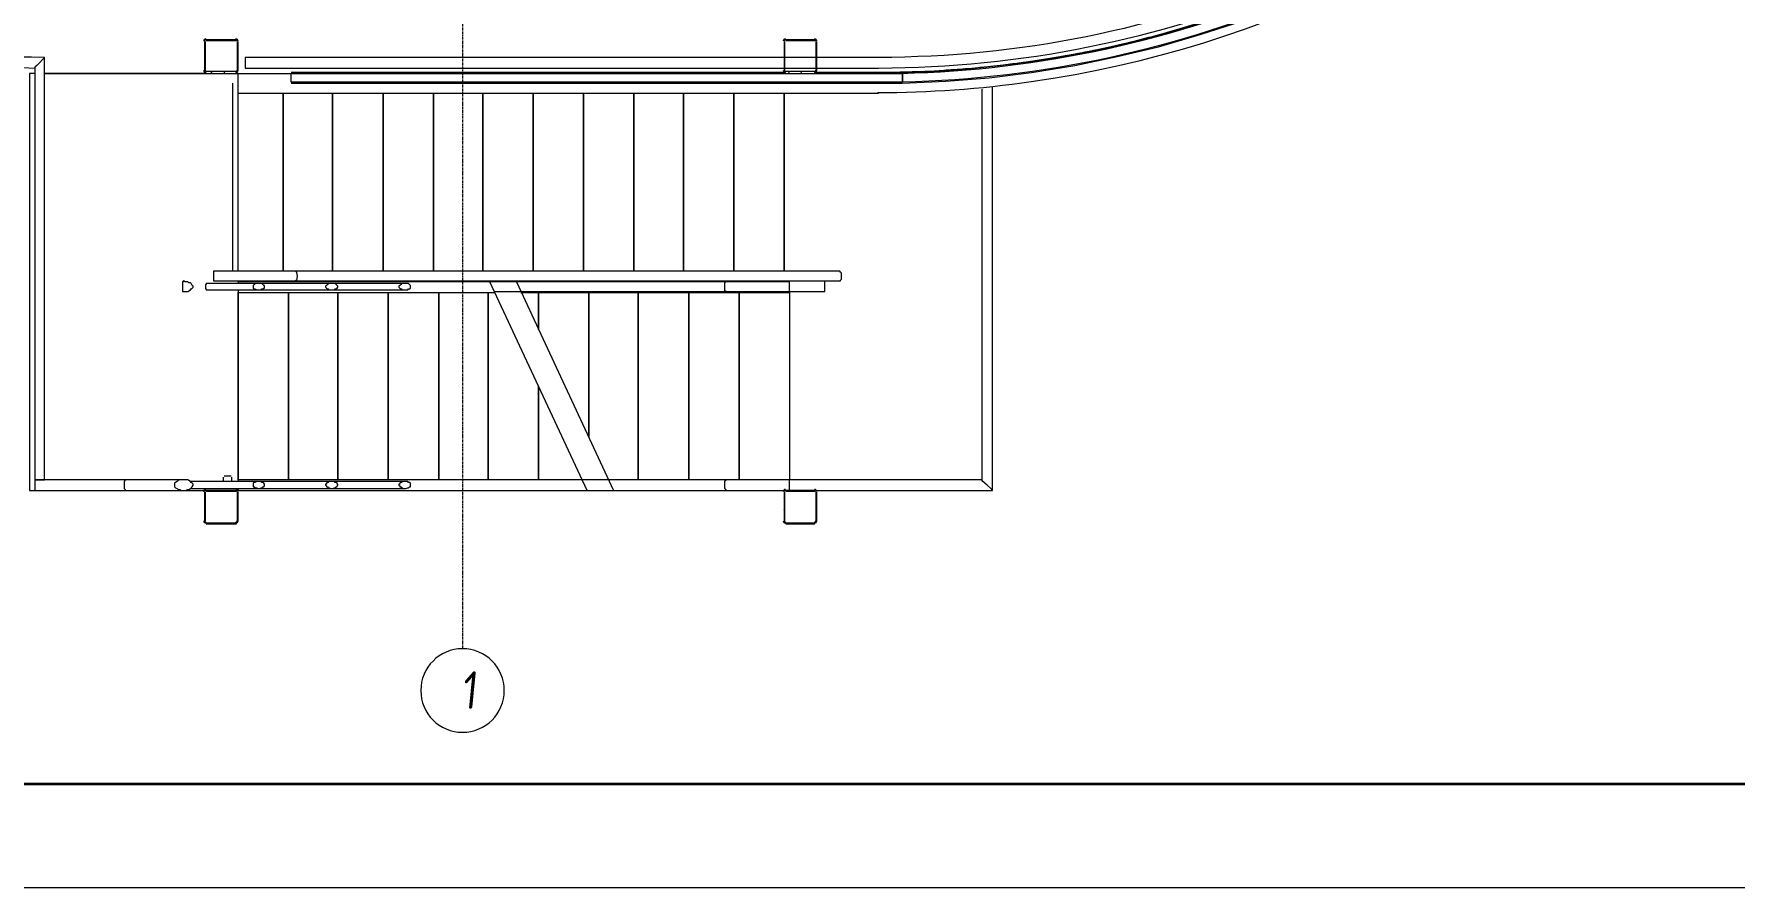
# Model space of a CAD drawing. Header units: millimetres. Extents: x 223 to 163467, y -12002 to 99672.
# Drawn here: x 95732 to 103883, y -12002 to -7910 of the extents above; entities that cross this region are included whole.
import ezdxf

# ---------------------------------------------------------------- set-up
doc = ezdxf.new("R2010")
doc.units = ezdxf.units.MM
doc.linetypes.add('ADSK_Линия сетки', pattern=[21, 12, -3, 3, -3])
for name, color, linetype in [('PDF _A-AREA', 7, 'Continuous'), ('PDF _A-FLOR', 7, 'Continuous'), ('PDF _G-ANNO-TTLB', 7, 'Continuous'), ('PDF _I-WALL', 7, 'Continuous'), ('PDF _S-BEAM', 7, 'Continuous'), ('PDF _S-COLS', 7, 'Continuous'), ('PDF _S-STRS', 7, 'Continuous'), ('PDF _S-STRS-MBND', 7, 'Continuous'), ('PDF _Ограждение', 7, 'Continuous'), ('PDF _Опоры', 7, 'Continuous')]:
    doc.layers.add(name, color=color, linetype=linetype)
doc.layers.add('S-GRID', color=7, linetype='Continuous', lineweight=9)
doc.layers.add('S-GRID-IDEN', color=7, linetype='Continuous', lineweight=9)
doc.styles.add('GOST Common_I', font='ARIALN.TTF', dxfattribs={"height": 175})

# ---------------------------------------------------------------- blocks, each defined once
blk = doc.blocks.new('Ось сетки - D8-489723-1 этаж')
at = {"layer": 'S-GRID-IDEN'}
for start, end in [(360, 180), (180, 360)]:
    blk.add_arc((0, 0), 4, start, end, dxfattribs=at)
blk = doc.blocks.new('оси')
at = {"layer": 'S-GRID', "linetype": 'ADSK_Линия сетки'}
blk.add_line((86612.7, 19097.7), (86612.7, 8288.8), dxfattribs=at)
at = {"layer": 'S-GRID-IDEN', "xscale": 49.99999999999996, "yscale": 49.99999999999996, "zscale": 49.99999999999996, "rotation": 179.9999999998928}
blk.add_blockref('Ось сетки - D8-489723-1 этаж', (86612.7, 8088.8), dxfattribs=at)
at = {"layer": 'S-GRID-IDEN', "insert": (86581.5, 8168.5), "char_height": 175, "width": 101.013, "attachment_point": 1, "rotation": 7.92289, "style": 'GOST Common_I'}
blk.add_mtext('\\fGOST Common|b0|i1|c204|p34|;\\W.9;1', dxfattribs=at)

msp = doc.modelspace()

# ---------------------------------------------------------------- linework, layer by layer
at = {"layer": 'PDF _A-AREA', "lineweight": 15}
for points in [[(95787.1, -8098.7), (96557.5, -8098.7)], [(96701.5, -8098.7), (96709.9, -8098.7)]]:
    msp.add_lwpolyline(points, dxfattribs=at)
for centre, radius, start, end in [((99773.6, -2951.3), 5141.9, 280.22846, 282.06846), ((99773.4, -2950.8), 5142.5, 283.65079, 285.24346), ((99773.6, -2951.3), 5142, 273.94426, 275.70185), ((99773.6, -2951.4), 5141.9, 277.09725, 278.97572), ((99773.7, -2952.3), 5141, 270.4779, 272.43908)]:
    msp.add_arc(centre, radius, start, end, dxfattribs=at)
at = {"layer": 'PDF _A-FLOR', "lineweight": 15}
for points in [[(95736.3, -8098.7), (95710.9, -8098.7), (95710.9, -10096.8), (96557.5, -10096.8)], [(96709.9, -9046.9), (96709.9, -8098.7), (96701.5, -8098.7), (96709.9, -8098.7)], [(96709.9, -9097.7), (96709.9, -9093.5)], [(96701.5, -10096.8), (96709.9, -10096.8)]]:
    msp.add_lwpolyline(points, dxfattribs=at)
msp.add_lwpolyline([(96557.5, -8098.7), (95782.8, -8098.7), (95787.1, -8098.7)], close=True, dxfattribs=at)
for centre, radius, start, end in [((99771.5, -2942.3), 5151.2, 282.57959, 283.19365), ((99774.3, -2956.9), 5136.3, 276.61333, 277.61955), ((99772.8, -2947), 5146.3, 279.74008, 280.40411), ((99773.7, -2952), 5141.3, 270.54384, 272.04898), ((99773.9, -2954.1), 5139.1, 273.67472, 274.83427)]:
    msp.add_arc(centre, radius, start, end, dxfattribs=at)
at = {"layer": 'PDF _G-ANNO-TTLB', "lineweight": 9}
msp.add_lwpolyline([(74373.9, 29992.1), (163467.4, 29992.1), (163467.4, -12002), (74373.9, -12002), (74373.9, 29992.1), (163467.4, 29992.1)], dxfattribs=at)
at = {"layer": 'PDF _G-ANNO-TTLB', "lineweight": 35}
msp.add_lwpolyline([(162967.9, -11502.5), (162967.9, 29492.5), (76372, 29492.5), (76372, -11502.5)], close=True, dxfattribs=at)
at = {"layer": 'PDF _I-WALL', "lineweight": 15}
for points in [[(99773.7, -8093.2, 0.035296), (100496.9, -8042.1, 0.162845), (103414.4, -6582.2)], [(99773.7, -8190.6, 0.035296), (100510.6, -8138.5, 0.162845), (103483.3, -6650.9)]]:
    msp.add_lwpolyline(points, format="xyb", dxfattribs=at)
for points in [[(99779, -8196.1), (96709.9, -8196.1), (96709.9, -8098.7), (99334.5, -8098.7)], [(99474.2, -8098.7), (99779, -8098.7)]]:
    msp.add_lwpolyline(points, dxfattribs=at)
at = {"layer": 'PDF _S-BEAM', "lineweight": 15}
for points in [[(99889.1, -8098.7, 0.193132), (103432.4, -6578.9, 0.197577), (105858, -711.6), (105858, 613.4)], [(105853.8, 613.4), (105853.8, -711.6, -0.197415), (103428.1, -6578.9), (103280, -6718.6), (103127.6, -6858.3), (102966.7, -6989.6), (102805.8, -7112.3), (102636.5, -7230.9), (102462.9, -7340.9), (102285.1, -7446.8), (102103.1, -7539.9), (101916.8, -7628.8), (101730.6, -7713.5), (101540.1, -7785.4), (101345.3, -7853.2), (101146.4, -7912.4), (100947.4, -7963.2), (100748.5, -8005.6), (100545.3, -8039.4), (100342.1, -8064.8), (100134.6, -8086), (99931.4, -8094.5), (99889.1, -8094.5)], [(103462, -6612.8, -0.193922), (99893.3, -8141), (99893.3, -8102.9), (99893.3, -8141), (96963.9, -8141), (96963.9, -8102.9)]]:
    msp.add_lwpolyline(points, format="xyb", dxfattribs=at)
for points in [[(96963.9, -8145.3), (99893.3, -8145.3), (100100.8, -8136.8), (100308.2, -8119.9), (100511.4, -8094.5), (100718.8, -8060.6), (100922, -8018.3), (101121, -7971.7), (101319.9, -7912.4), (101518.9, -7848.9)], [(99330.3, -8094.5), (96963.9, -8094.5)], [(96963.9, -8094.5), (96963.9, -8094.5)], [(96963.9, -8098.7), (99893.3, -8098.7)], [(99893.3, -8094.5), (99478.5, -8094.5)]]:
    msp.add_lwpolyline(points, dxfattribs=at)
at = {"layer": 'PDF _S-COLS', "lineweight": 15}
for points in [[(96549.1, -7946.3), (96549.1, -8086)], [(96553.3, -8086), (96553.3, -7946.3)], [(96701.5, -7937.8), (96557.5, -7937.8)], [(96557.5, -7942.1), (96701.5, -7942.1)], [(96705.7, -7946.3), (96705.7, -8086)], [(96705.7, -7971.7), (96709.9, -7967.5)], [(96709.9, -8086), (96709.9, -7946.3)], [(99326.1, -7946.3), (99326.1, -8086)], [(99330.3, -8086), (99330.3, -7946.3)], [(99474.2, -7937.8), (99334.5, -7937.8)], [(99334.5, -7942.1), (99474.2, -7942.1)], [(99478.5, -7946.3), (99478.5, -8086)], [(99478.5, -7963.2), (99482.7, -7959)], [(99482.7, -8086), (99482.7, -7946.3)], [(96705.7, -8035.2), (96709.9, -8031)], [(99478.5, -8026.7), (99482.7, -8018.3)], [(96701.5, -8090.2), (96557.5, -8090.2)], [(96557.5, -8098.7), (96701.5, -8098.7)], [(96578.7, -8098.7), (96587.2, -8090.2)], [(96642.2, -8098.7), (96646.4, -8090.2)], [(99474.2, -8090.2), (99334.5, -8090.2)], [(99334.5, -8098.7), (99474.2, -8098.7)], [(99347.2, -8098.7), (99351.5, -8090.2)], [(99406.5, -8098.7), (99410.7, -8090.2)], [(96549.1, -10105.3), (96549.1, -10245)], [(96553.3, -10245), (96553.3, -10105.3)], [(96701.5, -10096.8), (96557.5, -10096.8)], [(96557.5, -10101), (96701.5, -10101)], [(96587.2, -10101), (96591.4, -10096.8)], [(96646.4, -10101), (96654.9, -10096.8)], [(96705.7, -10105.3), (96705.7, -10245)], [(96709.9, -10245), (96709.9, -10105.3)], [(99326.1, -10105.3), (99326.1, -10245)], [(99330.3, -10245), (99330.3, -10105.3)], [(99474.2, -10096.8), (99334.5, -10096.8)], [(99334.5, -10101), (99474.2, -10101)], [(99351.5, -10101), (99359.9, -10096.8)], [(99415, -10101), (99419.2, -10096.8)], [(99478.5, -10105.3), (99478.5, -10245)], [(99482.7, -10245), (99482.7, -10105.3)], [(96549.1, -10139.1), (96553.3, -10134.9)], [(99326.1, -10130.7), (99330.3, -10126.4)], [(99326.1, -10189.9), (99330.3, -10185.7)], [(96549.1, -10198.4), (96553.3, -10194.2)], [(96701.5, -10253.4), (96557.5, -10253.4)], [(96557.5, -10257.7), (96701.5, -10257.7)], [(96684.5, -10257.7), (96688.8, -10253.4)], [(96705.7, -10236.5), (96709.9, -10232.3)], [(99474.2, -10253.4), (99334.5, -10253.4)], [(99334.5, -10257.7), (99474.2, -10257.7)], [(99448.8, -10257.7), (99453.1, -10253.4)], [(99478.5, -10228), (99482.7, -10223.8)]]:
    msp.add_lwpolyline(points, dxfattribs=at)
for centre, radius, start, end in [((96555.4, -7944.2), 10.6, 89.99568, 180.00432), ((96555.4, -7944.2), 6.35, 90.00284, 179.99716), ((96699.3, -7944.2), 10.6, 359.99568, 90.00432), ((96699.3, -7944.2), 6.35, 0.00284, 89.99716), ((99332.4, -7944.2), 10.6, 89.99568, 180.00432), ((99332.4, -7944.2), 6.35, 90.00284, 179.99716), ((99472.1, -7944.2), 10.6, 359.99568, 90.00432), ((99472.1, -7944.2), 6.35, 0.00284, 89.99716), ((96555.4, -8083.9), 10.6, 179.99568, 270.00432), ((96555.4, -8083.9), 6.35, 180.00284, 269.99716), ((96699.3, -8083.9), 10.6, 269.99568, 0.00432), ((96699.3, -8083.9), 6.35, 270.00284, 359.99716), ((99332.4, -8083.9), 10.6, 179.99568, 270.00432), ((99332.4, -8083.9), 6.35, 180.00284, 269.99716), ((99472.1, -8083.9), 10.6, 269.99568, 0.00432), ((99472.1, -8083.9), 6.35, 270.00284, 359.99716), ((96555.4, -10103.1), 10.6, 89.99568, 180.00432), ((96555.4, -10103.1), 6.35, 90.00284, 179.99716), ((96699.3, -10103.1), 10.6, 359.99568, 90.00432), ((96699.3, -10103.1), 6.35, 0.00284, 89.99716), ((99332.4, -10103.1), 10.6, 89.99568, 180.00432), ((99332.4, -10103.1), 6.35, 90.00284, 179.99716), ((99472.1, -10103.1), 10.6, 359.99568, 90.00432), ((99472.1, -10103.1), 6.35, 0.00284, 89.99716), ((96555.4, -10242.8), 10.6, 179.99568, 270.00432), ((96555.4, -10242.8), 6.35, 180.00284, 269.99716), ((96699.3, -10242.8), 10.6, 269.99568, 0.00432), ((96699.3, -10242.8), 6.35, 270.00284, 359.99716), ((99332.4, -10242.8), 10.6, 179.99568, 270.00432), ((99332.4, -10242.8), 6.35, 180.00284, 269.99716), ((99472.1, -10242.8), 10.6, 269.99568, 0.00432), ((99472.1, -10242.8), 6.35, 270.00284, 359.99716)]:
    msp.add_arc(centre, radius, start, end, dxfattribs=at)
at = {"layer": 'PDF _S-STRS', "lineweight": 15}
for points in [[(96684.5, -9046.9), (96684.5, -8145.3)], [(96709.9, -8145.3), (96709.9, -8145.3)], [(98526, -9097.7), (97916.4, -9097.7), (96709.9, -9097.7), (96709.9, -9106.2)], [(96709.9, -9135.8), (96709.9, -9148.5), (96951.2, -9148.5), (97188.3, -9148.5), (97429.6, -9148.5), (97670.9, -9148.5), (97907.9, -9148.5), (97937.6, -9148.5)], [(98360.9, -10046), (98149.2, -10046), (97907.9, -10046), (97670.9, -10046), (97429.6, -10046), (97188.3, -10046), (96951.2, -10046), (96709.9, -10046), (96709.9, -10054.5)], [(96709.9, -10088.3), (96709.9, -10096.8), (98382.1, -10096.8)]]:
    msp.add_lwpolyline(points, dxfattribs=at)
for points in [[(96925.8, -8196.1), (96925.8, -9046.9)], [(97162.9, -8196.1), (97162.9, -9046.9)], [(97404.2, -8196.1), (97404.2, -9046.9)], [(97645.5, -8196.1), (97645.5, -9046.9)], [(97882.5, -8196.1), (97882.5, -9046.9)], [(98123.8, -8196.1), (98123.8, -9046.9)], [(98365.1, -8196.1), (98365.1, -9046.9)], [(98606.4, -8196.1), (98606.4, -9046.9)], [(98843.5, -8196.1), (98843.5, -9046.9)], [(99084.8, -8196.1), (99084.8, -9046.9)], [(99326.1, -8196.1), (99326.1, -9046.9)], [(96709.9, -10046), (96709.9, -9148.5)], [(96951.2, -10046), (96951.2, -9148.5)], [(97188.3, -10046), (97188.3, -9148.5)], [(97429.6, -10046), (97429.6, -9148.5)], [(97670.9, -10046), (97670.9, -9148.5)], [(97907.9, -10046), (97907.9, -9148.5)], [(98149.2, -10046), (98149.2, -9597.3)]]:
    msp.add_lwpolyline(points, close=True, dxfattribs=at)
at = {"layer": 'PDF _S-STRS-MBND', "lineweight": 15}
for points in [[(98382.1, -10096.8), (97916.4, -9097.7)], [(98064.6, -9148.5), (99351.5, -9148.5), (99351.5, -9097.7), (98043.4, -9097.7), (98509.1, -10096.8), (99351.5, -10096.8), (99351.5, -10046), (98487.9, -10046)], [(99351.5, -9148.5), (99351.5, -10046)]]:
    msp.add_lwpolyline(points, dxfattribs=at)
for points in [[(98149.2, -9326.3), (98149.2, -9148.5)], [(98390.5, -9838.6), (98390.5, -9148.5)], [(98627.6, -10046), (98627.6, -9148.5)], [(98868.9, -10046), (98868.9, -9148.5)], [(99110.2, -10046), (99110.2, -9148.5)]]:
    msp.add_lwpolyline(points, close=True, dxfattribs=at)
at = {"layer": 'PDF _Ограждение', "lineweight": 15}
for points in [[(95782.8, -8022.5, -0.1985), (92201.5, -6532.4, -0.198841), (89788.5, -698.9), (89788.5, 604.9, -0.198833), (92201.5, 6438.4, -0.198246), (95787.1, 7928.5), (99779, 7928.5, -0.198719), (103364.6, 6438.4, -0.198841), (105777.6, 604.9), (105777.6, -698.9, -0.198833), (103364.6, -6532.4, -0.19907), (99779, -8022.5), (99482.7, -8022.5)], [(99482.7, -8073.3), (99779, -8073.3, 0.198091), (103402.7, -6570.5, 0.197964), (105828.4, -698.9)]]:
    msp.add_lwpolyline(points, format="xyb", dxfattribs=at)
for points in [[(95651.6, -8069.1), (95736.3, -8073.3), (95736.3, -10046), (95782.8, -10046), (95782.8, -8022.5), (95774.4, -8031), (95757.4, -8047.9), (95744.7, -8060.6), (95736.3, -8069.1), (95736.3, -8073.3)], [(99326.1, -8022.5), (96743.8, -8022.5), (96743.8, -8073.3), (99326.1, -8073.3)], [(99478.5, -8022.5), (99330.3, -8022.5)], [(99330.3, -8073.3), (99478.5, -8073.3)], [(100274.3, -8174.9), (100274.3, -10046), (99050.9, -10046), (98356.7, -10046)], [(98382.1, -10096.8), (99050.9, -10096.8), (100325.1, -10096.8), (100325.1, -8166.4)], [(96985.1, -9046.9), (96989.3, -9051.2), (96993.5, -9072.3), (96989.3, -9089.3), (96985.1, -9093.5)], [(96447.5, -9093.5), (96443.2, -9097.7)], [(96447.5, -9093.5), (96447.5, -9093.5)], [(97510, -9106.2), (97158.6, -9106.2), (96807.3, -9106.2), (96561.8, -9106.2), (96557.5, -9106.2), (96557.5, -9110.4), (96553.3, -9110.4), (96553.3, -9114.7), (96553.3, -9118.9), (96553.3, -9123.1), (96553.3, -9127.4), (96553.3, -9131.6), (96557.5, -9131.6), (96557.5, -9135.8), (96561.8, -9135.8), (96807.3, -9135.8), (97158.6, -9135.8), (97510, -9135.8)], [(97937.6, -9144.3), (99050.9, -9144.3), (99520.8, -9144.3), (99520.8, -9093.5)], [(99050.9, -9144.3), (99046.7, -9144.3), (99042.4, -9140.1), (99042.4, -9118.9), (99042.4, -9102), (99046.7, -9097.7), (99050.9, -9093.5)], [(96443.2, -9144.3), (96447.5, -9144.3)], [(96447.5, -9144.3), (96447.5, -9144.3)], [(96447.5, -10046), (96168.1, -10046), (95736.3, -10046), (95736.3, -10096.8), (96168.1, -10096.8), (96447.5, -10096.8)], [(96168.1, -10046), (96163.8, -10054.5), (96163.8, -10071.4), (96163.8, -10088.3), (96168.1, -10092.6), (96168.1, -10096.8)], [(97510, -10054.5), (97158.6, -10054.5), (96807.3, -10054.5), (96481.3, -10054.5)], [(96481.3, -10088.3), (96807.3, -10088.3), (97158.6, -10088.3), (97510, -10088.3)], [(99050.9, -10096.8), (99046.7, -10092.6), (99042.4, -10088.3), (99042.4, -10071.4), (99042.4, -10054.5), (99046.7, -10046), (99050.9, -10046)], [(100325.1, -10096.8), (100320.9, -10092.6), (100316.7, -10088.3), (100299.7, -10071.4), (100278.6, -10054.5), (100274.3, -10046)]]:
    msp.add_lwpolyline(points, dxfattribs=at)
for points in [[(96591.4, -9046.9), (96591.4, -9093.5), (96985.1, -9093.5), (99588.5, -9093.5), (99592.8, -9093.5), (99597, -9093.5), (99597, -9089.3), (99601.2, -9085), (99601.2, -9080.8), (99601.2, -9076.6), (99601.2, -9072.3), (99601.2, -9063.9), (99601.2, -9059.6), (99601.2, -9055.4), (99597, -9051.2), (99592.8, -9046.9), (99588.5, -9046.9), (96985.1, -9046.9)], [(96443.2, -9097.7), (96443.2, -9144.3), (96447.5, -9144.3), (96455.9, -9144.3), (96468.6, -9144.3), (96472.9, -9140.1), (96481.3, -9135.8), (96485.6, -9131.6), (96489.8, -9127.4), (96494, -9123.1), (96494, -9118.9), (96489.8, -9114.7), (96485.6, -9106.2), (96481.3, -9102), (96472.9, -9102), (96468.6, -9097.7), (96455.9, -9097.7), (96447.5, -9093.5), (96447.5, -9097.7)], [(96807.3, -9106.2), (96803, -9106.2), (96798.8, -9106.2), (96790.3, -9106.2), (96786.1, -9110.4), (96781.9, -9114.7), (96781.9, -9118.9), (96781.9, -9123.1), (96781.9, -9127.4), (96786.1, -9131.6), (96790.3, -9131.6), (96798.8, -9135.8), (96803, -9135.8), (96807.3, -9135.8), (96815.7, -9135.8), (96820, -9135.8), (96824.2, -9131.6), (96828.4, -9131.6), (96832.7, -9127.4), (96836.9, -9127.4), (96836.9, -9123.1), (96836.9, -9118.9), (96836.9, -9114.7), (96832.7, -9114.7), (96828.4, -9110.4), (96824.2, -9106.2), (96820, -9106.2), (96815.7, -9106.2)], [(97158.6, -9106.2), (97154.4, -9106.2), (97145.9, -9106.2), (97141.7, -9106.2), (97137.5, -9110.4), (97133.2, -9114.7), (97129, -9118.9), (97129, -9123.1), (97133.2, -9127.4), (97137.5, -9131.6), (97141.7, -9131.6), (97145.9, -9135.8), (97154.4, -9135.8), (97158.6, -9135.8), (97162.9, -9135.8), (97171.3, -9135.8), (97175.6, -9131.6), (97179.8, -9131.6), (97184, -9127.4), (97188.3, -9123.1), (97188.3, -9118.9), (97184, -9114.7), (97179.8, -9110.4), (97175.6, -9106.2), (97171.3, -9106.2), (97162.9, -9106.2)], [(97510, -9106.2), (97501.5, -9106.2), (97497.3, -9106.2), (97493.1, -9106.2), (97488.8, -9110.4), (97484.6, -9114.7), (97480.4, -9118.9), (97480.4, -9123.1), (97484.6, -9127.4), (97488.8, -9131.6), (97493.1, -9131.6), (97497.3, -9135.8), (97501.5, -9135.8), (97510, -9135.8), (97514.2, -9135.8), (97522.7, -9135.8), (97526.9, -9131.6), (97531.2, -9131.6), (97535.4, -9127.4), (97535.4, -9123.1), (97535.4, -9118.9), (97535.4, -9114.7), (97531.2, -9110.4), (97526.9, -9106.2), (97522.7, -9106.2), (97514.2, -9106.2)], [(96447.5, -10046), (96439, -10046), (96430.5, -10046), (96422.1, -10050.2), (96417.8, -10054.5), (96409.4, -10058.7), (96405.1, -10062.9), (96405.1, -10067.2), (96405.1, -10071.4), (96405.1, -10079.9), (96409.4, -10084.1), (96417.8, -10088.3), (96422.1, -10092.6), (96430.5, -10092.6), (96439, -10096.8), (96447.5, -10096.8), (96455.9, -10096.8), (96468.6, -10092.6), (96472.9, -10092.6), (96481.3, -10088.3), (96485.6, -10084.1), (96489.8, -10079.9), (96494, -10071.4), (96494, -10067.2), (96489.8, -10062.9), (96485.6, -10058.7), (96481.3, -10054.5), (96472.9, -10050.2), (96468.6, -10046), (96455.9, -10046)], [(96807.3, -10054.5), (96803, -10054.5), (96798.8, -10054.5), (96790.3, -10058.7), (96786.1, -10058.7), (96781.9, -10062.9), (96781.9, -10067.2), (96781.9, -10071.4), (96781.9, -10075.6), (96781.9, -10079.9), (96786.1, -10079.9), (96790.3, -10084.1), (96798.8, -10084.1), (96803, -10088.3), (96807.3, -10088.3), (96815.7, -10088.3), (96820, -10084.1), (96824.2, -10084.1), (96828.4, -10079.9), (96832.7, -10079.9), (96836.9, -10075.6), (96836.9, -10071.4), (96836.9, -10067.2), (96832.7, -10062.9), (96828.4, -10058.7), (96824.2, -10058.7), (96820, -10054.5), (96815.7, -10054.5)], [(97158.6, -10054.5), (97154.4, -10054.5), (97145.9, -10054.5), (97141.7, -10058.7), (97137.5, -10058.7), (97133.2, -10062.9), (97133.2, -10067.2), (97129, -10067.2), (97129, -10071.4), (97133.2, -10075.6), (97133.2, -10079.9), (97137.5, -10079.9), (97141.7, -10084.1), (97145.9, -10084.1), (97154.4, -10088.3), (97158.6, -10088.3), (97162.9, -10088.3), (97171.3, -10084.1), (97175.6, -10084.1), (97179.8, -10079.9), (97184, -10079.9), (97184, -10075.6), (97188.3, -10071.4), (97188.3, -10067.2), (97184, -10067.2), (97184, -10062.9), (97179.8, -10058.7), (97175.6, -10058.7), (97171.3, -10054.5), (97162.9, -10054.5)], [(97510, -10054.5), (97501.5, -10054.5), (97497.3, -10054.5), (97493.1, -10058.7), (97488.8, -10058.7), (97484.6, -10062.9), (97484.6, -10067.2), (97480.4, -10067.2), (97480.4, -10071.4), (97484.6, -10075.6), (97484.6, -10079.9), (97488.8, -10079.9), (97493.1, -10084.1), (97497.3, -10084.1), (97501.5, -10088.3), (97510, -10088.3), (97514.2, -10088.3), (97522.7, -10084.1), (97526.9, -10084.1), (97531.2, -10079.9), (97535.4, -10079.9), (97535.4, -10075.6), (97535.4, -10071.4), (97535.4, -10067.2), (97535.4, -10062.9), (97531.2, -10058.7), (97526.9, -10058.7), (97522.7, -10054.5), (97514.2, -10054.5)]]:
    msp.add_lwpolyline(points, close=True, dxfattribs=at)
at = {"layer": 'PDF _Опоры', "lineweight": 15}
for points in [[(96638, -10033.3), (96638, -10054.5)], [(96676.1, -10029.1), (96642.2, -10029.1)], [(96642.2, -10033.3), (96642.2, -10033.3)], [(96676.1, -10033.3), (96676.1, -10033.3)], [(96680.3, -10054.5), (96680.3, -10033.3)]]:
    msp.add_lwpolyline(points, dxfattribs=at)

# ---------------------------------------------------------------- next in the draw order: block references
at = {"lineweight": 15}
msp.add_blockref('оси', (11172.5, -19144.7), dxfattribs=at)

doc.saveas('drawing.dxf')
